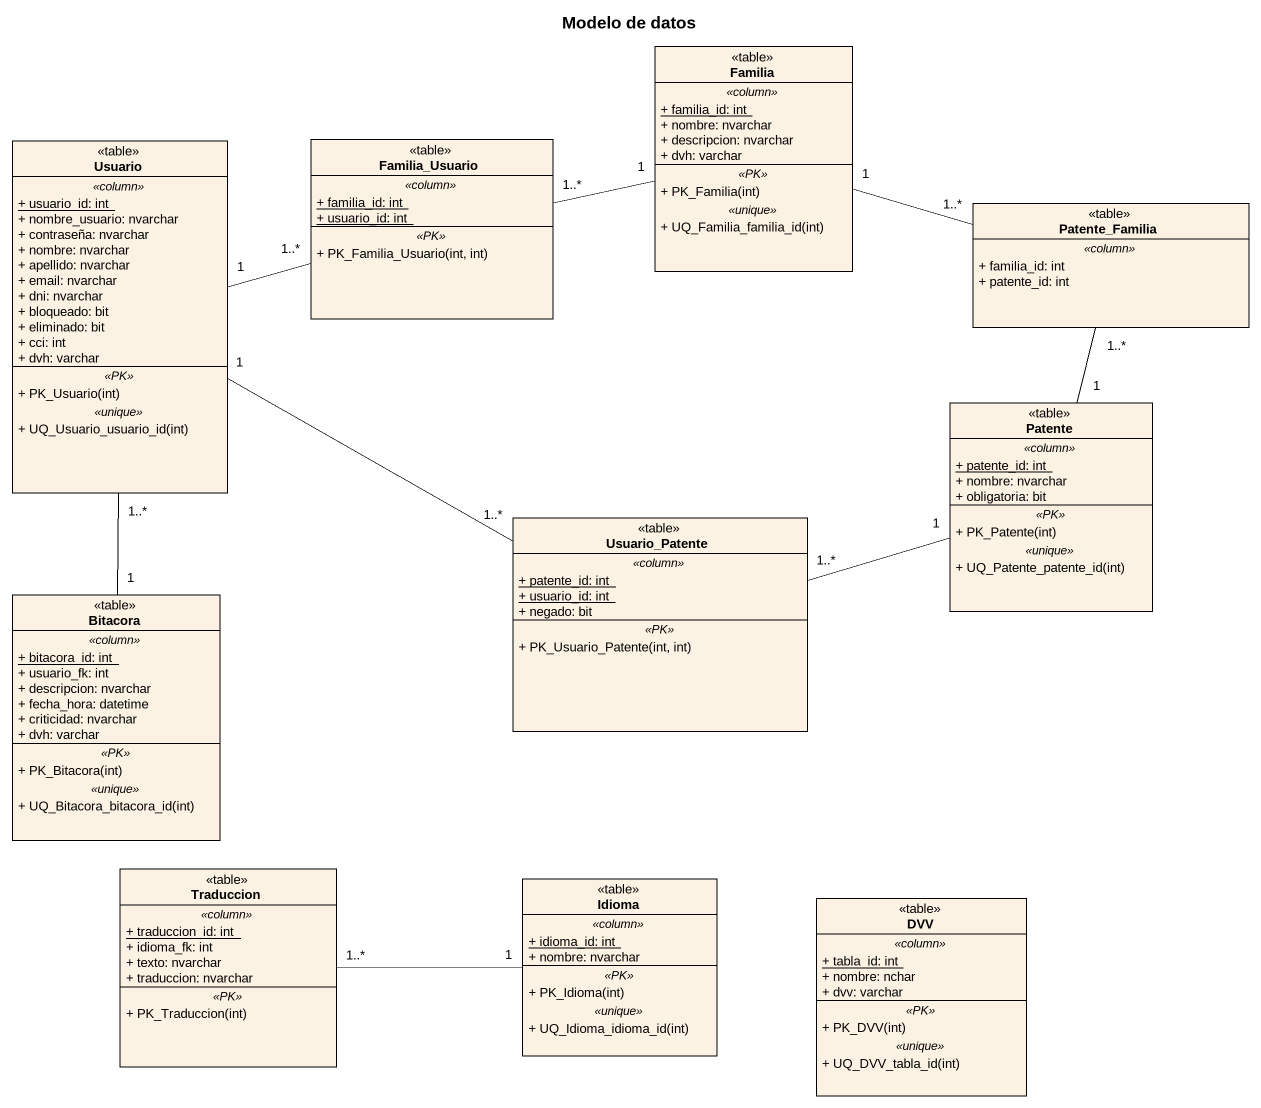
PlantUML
@startuml
title Modelo de datos
hide circle
hide empty members
skinparam classAttributeIconSize 0
class Familia <<table>> {
  .. <<column>> ..
  {static} + familia_id: int
  + nombre: nvarchar
  + descripcion: nvarchar
  + dvh: varchar
  .. <<PK>> ..
  + PK_Familia(int)
  .. <<unique>> ..
  + UQ_Familia_familia_id(int)
}
class Usuario <<table>> {
  .. <<column>> ..
  {static} + usuario_id: int
  + nombre_usuario: nvarchar
  + contraseña: nvarchar
  + nombre: nvarchar
  + apellido: nvarchar
  + email: nvarchar
  + dni: nvarchar
  + bloqueado: bit
  + eliminado: bit
  + cci: int
  + dvh: varchar
  .. <<PK>> ..
  + PK_Usuario(int)
  .. <<unique>> ..
  + UQ_Usuario_usuario_id(int)
}
class Familia_Usuario <<table>> {
  .. <<column>> ..
  {static} + familia_id: int
  {static} + usuario_id: int
  .. <<PK>> ..
  + PK_Familia_Usuario(int, int)
}
class Patente_Familia <<table>> {
  .. <<column>> ..
  + familia_id: int
  + patente_id: int
}
class Patente <<table>> {
  .. <<column>> ..
  {static} + patente_id: int
  + nombre: nvarchar
  + obligatoria: bit
  .. <<PK>> ..
  + PK_Patente(int)
  .. <<unique>> ..
  + UQ_Patente_patente_id(int)
}
class Usuario_Patente <<table>> {
  .. <<column>> ..
  {static} + patente_id: int
  {static} + usuario_id: int
  + negado: bit
  .. <<PK>> ..
  + PK_Usuario_Patente(int, int)
}
class Bitacora <<table>> {
  .. <<column>> ..
  {static} + bitacora_id: int
  + usuario_fk: int
  + descripcion: nvarchar
  + fecha_hora: datetime
  + criticidad: nvarchar
  + dvh: varchar
  .. <<PK>> ..
  + PK_Bitacora(int)
  .. <<unique>> ..
  + UQ_Bitacora_bitacora_id(int)
}
class Traduccion <<table>> {
  .. <<column>> ..
  {static} + traduccion_id: int
  + idioma_fk: int
  + texto: nvarchar
  + traduccion: nvarchar
  .. <<PK>> ..
  + PK_Traduccion(int)
}
class Idioma <<table>> {
  .. <<column>> ..
  {static} + idioma_id: int
  + nombre: nvarchar
  .. <<PK>> ..
  + PK_Idioma(int)
  .. <<unique>> ..
  + UQ_Idioma_idioma_id(int)
}
class DVV <<table>> {
  .. <<column>> ..
  {static} + tabla_id: int
  + nombre: nchar
  + dvv: varchar
  .. <<PK>> ..
  + PK_DVV(int)
  .. <<unique>> ..
  + UQ_DVV_tabla_id(int)
}
Familia "1" -right- "1..*" Patente_Familia
Usuario "1" -right- "1..*" Familia_Usuario
Usuario "1" -right- "1..*" Usuario_Patente
Usuario "1..*" -- "1" Bitacora
Familia_Usuario "1..*" -right- "1" Familia
Patente "1" -up- "1..*" Patente_Familia
Usuario_Patente "1..*" -right- "1" Patente
Idioma "1" -left- "1..*" Traduccion
@enduml
